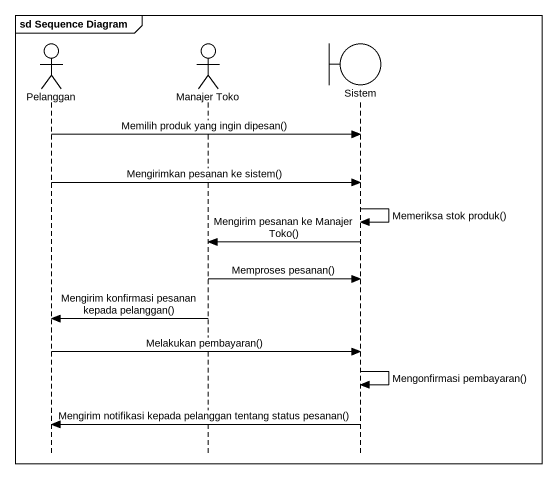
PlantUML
@startuml
mainframe sd Sequence Diagram
hide footbox
actor Pelanggan
actor "Manajer Toko" as Manajer_Toko
boundary Sistem

Pelanggan -> Sistem : Memilih produk yang ingin dipesan()
Pelanggan -> Sistem : Mengirimkan pesanan ke sistem()
Sistem -> Sistem : Memeriksa stok produk()
Sistem -> Manajer_Toko : Mengirim pesanan ke Manajer Toko()
Manajer_Toko -> Sistem : Memproses pesanan()
Manajer_Toko -> Pelanggan : Mengirim konfirmasi pesanan kepada pelanggan()
Pelanggan -> Sistem : Melakukan pembayaran()
Sistem -> Sistem : Mengonfirmasi pembayaran()
Sistem -> Pelanggan : Mengirim notifikasi kepada pelanggan tentang status pesanan()
@enduml
